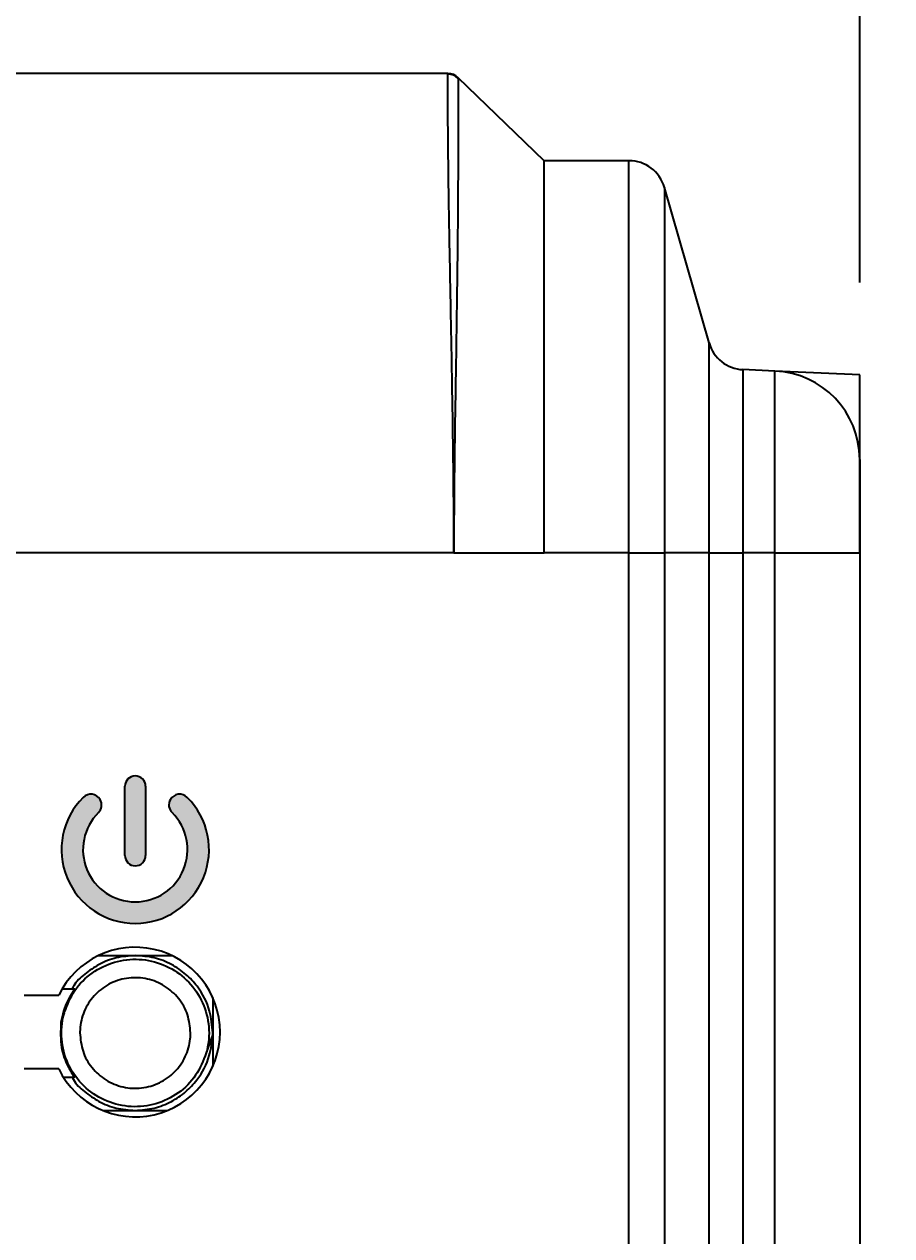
# Model space of a CAD drawing. Extents: x 322 to 1472, y 144 to 807.
# Drawn here: x 441.8 to 453.56, y 576.98 to 593.41 of the extents above; entities that cross this region are included whole.
import ezdxf

# ---------------------------------------------------------------- set-up
doc = ezdxf.new("R2010")
doc.units = 0
doc.header["$LTSCALE"] = 2
doc.layers.get('0').update_dxf_attribs({"linetype": 'CONTINUOUS'})
doc.layers.get('DEFPOINTS').update_dxf_attribs({"linetype": 'CONTINUOUS'})
doc.layers.add('DIM', color=7, linetype='CONTINUOUS')
doc.styles.get("Standard").update_dxf_attribs({"font": 'TIMES.TTF'})
doc.dimstyles.new('ISO-25', dxfattribs={"dimscale": 2, "dimtxt": 4, "dimasz": 2.5, "dimexe": 1.25, "dimexo": 0.625, "dimtad": 0, "dimtxsty": 'STANDARD', "dimcen": 2.5, "dimazin": 3, "dimtfac": 1, "dimtmove": 0, "dimatfit": 3})

# ---------------------------------------------------------------- blocks, each defined once
blk = doc.blocks.new('*D144')
at = {"color": 0}
for p, q in [((426.1260505818799, 589.908413285599), (426.1260505818799, 610.2295598747412)), ((453.126069908686, 589.908413285599), (453.126069908686, 610.2295598747412)), ((448.126069908686, 607.7295598747412), (431.1260505818799, 607.7295598747412))]:
    blk.add_line(p, q, dxfattribs=at)
for points in [[(431.1260505818799, 608.5628932080746), (431.1260505818799, 606.8962265414078), (426.1260505818799, 607.7295598747412)], [(448.126069908686, 606.8962265414078), (448.126069908686, 608.5628932080746), (453.126069908686, 607.7295598747412)]]:
    blk.add_solid(points, dxfattribs=at)
at = {"layer": 'DEFPOINTS', "color": 0}
for p in [(426.1260505818799, 607.7295598747412), (426.1260505818799, 588.658413285599), (453.126069908686, 588.658413285599)]:
    blk.add_point(p, dxfattribs=at)
at = {"color": 0, "insert": (439.6260602452829, 614.1567370519184), "char_height": 8, "attachment_point": 5}
blk.add_mtext('27mm [1.06"]', dxfattribs=at)

msp = doc.modelspace()

# ---------------------------------------------------------------- hatches: boundary and pattern name
at = {"layer": 'DIM'}
h = msp.add_hatch(color=256, dxfattribs=at)
edge = h.paths.add_edge_path(flags=0)
edge.add_line((443.446896385664, 582.1367561730007), (443.446896385664, 583.0767561730011))
edge.add_arc((443.306896385664, 583.0767561730011), 0.1399999999999457, 0, 180)
edge.add_line((443.1668963856641, 583.0767561730011), (443.1668963856641, 582.1367561730007))
edge.add_arc((443.3068963856638, 582.1367561730009), 0.1399999999999874, 180.0000000000939, 359.9999999999077)
h = msp.add_hatch(color=256, dxfattribs=at)
edge = h.paths.add_edge_path(flags=0)
edge.add_arc((442.704763220952, 582.8225912768596), 0.1458333333333106, 314.8244051589421, 390.0000000000139)
edge.add_arc((442.704763220952, 582.8225912768596), 0.1458333333332813, 30.00000000001304, 134.8244051588781)
edge.add_arc((443.3068963856637, 582.2167560299495), 1.000000000000034, 134.8244051588926, 405.1755948413431)
edge.add_arc((443.9090295503723, 582.8225912768627), 0.1458333333333539, 45.17559484103505, 149.9999999999178)
edge.add_arc((443.9090295503723, 582.8225912768627), 0.1458333333333637, 149.9999999999178, 225.1755948410279)
edge.add_arc((443.3068963856637, 582.2167560299495), 0.708333333333353, -225.1755948411161, 45.17559484146972, ccw=False)

# ---------------------------------------------------------------- linework, layer by layer
at = {"color": 7, "linetype": 'CONTINUOUS'}
for p, q in [((447.5452553533986, 592.7431791967012), (431.7068651371673, 592.7431791967012)), ((448.8498417713716, 591.5613867288687), (447.6841863297894, 592.6870502477743)), ((449.9992828869298, 591.5613867288687), (448.8498417713716, 591.5613867288687)), ((449.9992828869298, 586.243180925236), (449.9992828869298, 591.5613867288687)), ((450.4799142533019, 591.1992065554716), (450.4799142533019, 586.243180925236)), ((451.0849479639008, 589.0892058557131), (450.4799142533019, 591.1992065554716)), ((451.0849479639008, 586.243180925236), (451.0849479639008, 589.0892058557131)), ((451.543768686898, 588.7274987941839), (451.543768686898, 586.243180925236)), ((451.978403893955, 588.7085221654036), (451.543768686898, 588.7274987941839)), ((451.978403893955, 586.243180925236), (451.978403893955, 588.7085221654036)), ((453.126069908686, 588.658413285599), (451.978403893955, 588.7085221654036)), ((453.126069908686, 586.243180925236), (453.126069908686, 588.658413285599)), ((453.1260605954602, 587.5096641427137), (453.1260605954602, 586.243180925236)), ((447.6260606252625, 586.243180925236), (431.6260598653033, 586.243180925236)), ((447.6260606252625, 586.243180925236), (448.8498417713716, 586.243180925236)), ((449.9992828869298, 586.243180925236), (448.8498417713716, 586.243180925236)), ((449.9992828869298, 490.2431800907709), (449.9992828869298, 586.243180925236)), ((449.9992828869298, 586.243180925236), (450.4799142533019, 586.243180925236)), ((450.4799142533019, 586.243180925236), (450.4799142533019, 490.2431800907709)), ((451.0849479639008, 586.243180925236), (450.4799142533019, 586.243180925236)), ((451.0849479639008, 490.2431800907709), (451.0849479639008, 586.243180925236)), ((451.0849479639008, 586.243180925236), (451.543768686898, 586.243180925236)), ((451.543768686898, 586.243180925236), (451.543768686898, 490.2431800907709)), ((451.978403893955, 586.243180925236), (451.543768686898, 586.243180925236)), ((451.978403893955, 566.9784549569943), (451.978403893955, 586.243180925236)), ((451.978403893955, 586.243180925236), (453.1260605954602, 586.243180925236)), ((453.1260605954602, 586.243180925236), (453.1260605954602, 566.9784549569943)), ((443.1668962870762, 582.1367561763384), (443.1668962870762, 583.076754952059)), ((443.4468963236585, 583.076754952059), (443.4468963236585, 582.1367561763384)), ((442.8101911262646, 580.7803817039587), (443.3067553264126, 580.7803817039587)), ((443.3067553264126, 580.7803817039587), (443.8036017173007, 580.7803817039587)), ((441.8025122077241, 580.2431799417593), (442.2712806199714, 580.2431799417593)), ((442.3181112443134, 580.3303815370657), (442.4859332439527, 580.3303815370657)), ((444.3567551725581, 580.2125394290545), (444.3567551725581, 579.7303788310148)), ((442.344214819096, 580.0015203600981), (442.3000268225595, 579.8726700192549)), ((444.3566257187202, 579.7138869708635), (444.2692956008985, 579.4592410272219)), ((444.3566257187202, 579.7138869708635), (444.3567551725581, 579.7303788310148)), ((444.3567551725581, 579.7303788310148), (444.3567551725581, 579.2738221531965)), ((442.2712806199714, 579.2431816404917), (441.8025122077241, 579.2431816404917)), ((442.3337693379298, 579.1303798502543), (442.4859332439527, 579.1303798502543)), ((442.8676285834089, 578.6803796833613), (443.3067553264126, 578.6803796833613)), ((443.3067553264126, 578.6803796833613), (443.7461642601564, 578.6803796833613))]:
    msp.add_line(p, q, dxfattribs=at)
for centre, radius, start, end in [((447.5452550014085, 592.5336343719418), 0.1999999999999499, 45.99999999999987, 90), ((449.9992832202315, 591.0613884933296), 0.5000000000000104, 16.00000000001374, 90), ((451.5655785185542, 589.2270229251824), 0.4999999999999728, 195.9999999999887, 267.4999999999945), ((451.9260602452829, 587.5096643883145), 1.200000000000047, 0, 87.49999999999828), ((443.3068963856635, 583.0767561730011), 0.1399999999999864, 0, 180), ((443.3068963856633, 582.2167560299495), 1.000000000000065, 134.8244051588972, 45.17559484134235), ((442.7047632209515, 582.8225912768596), 0.1458333333333422, 30.00000000003238, 134.8244051588702), ((442.7047632209515, 582.8225912768596), 0.1458333333333422, 314.8244051589807, 30.00000000003238), ((443.9090295503719, 582.8225912768627), 0.145833333333396, 149.9999999999289, 225.175594841035), ((443.9090295503719, 582.8225912768627), 0.1458333333333744, 45.17559484100347, 149.9999999999178), ((443.3068963856633, 582.2167560299495), 0.7083333333334202, 134.8244051588888, 45.17559484146562), ((443.3068963856633, 582.1367561730009), 0.1400000000002422, 180.0000000000931, 359.9999999999069), ((443.3068963856636, 579.7431805080034), 1.14999999999999, 205.7714617405509, 154.2285382594491)]:
    msp.add_arc(centre, radius, start, end, dxfattribs=at)
for points, knots in [([(447.6260602452829, 586.2431805080029), (447.6259112130095, 586.3605909094915), (447.6256037249762, 586.6028357107692), (447.6233005478999, 586.9765103184816), (447.6193482300212, 587.4065868366708), (447.6127544671922, 587.9177950956912), (447.6008486233883, 588.6884201632242), (447.5824265235428, 589.6679879015419), (447.5651273715127, 590.5792633051914), (447.5544071509832, 591.2296839675985), (447.5491669606772, 591.7042927668041), (447.5460482312303, 592.0570531285207), (447.5431244200601, 592.2859913242505), (447.54434046303, 592.4899049416834), (447.5447777977001, 592.597951856774), (447.5451168967966, 592.659481720264), (447.5451609486291, 592.678546425992), (447.5452058175435, 592.700543502117), (447.5452340427482, 592.7220267020521), (447.5452524485492, 592.7395401684603), (447.545254096067, 592.7418906945517), (447.5452550001159, 592.743180508003)], [0, 0, 0, 0, 0.036657582759736, 0.07563306775518622, 0.1167225457297895, 0.1711767595752134, 0.235976109818908, 0.3601111587396793, 0.4861571963521096, 0.5488319223698388, 0.6137083249437522, 0.6962997884426828, 0.7418482384795586, 0.7755887148704808, 0.8707578462174922, 0.8794603212817322, 0.8928695243152004, 0.9112251077621702, 0.9348685399842853, 0.9642601571040931, 0.9999999999999999, 0.9999999999999999, 0.9999999999999999, 0.9999999999999999]), ([(447.6841866742077, 592.6870484680707), (447.6841934707167, 592.6861668038129), (447.6842070642282, 592.6844034112462), (447.6843042181803, 592.6692748326901), (447.6844910593936, 592.6438417213169), (447.6846394450675, 592.6065064080033), (447.6851768368645, 592.5620502458962), (447.6845380402814, 592.4917190871084), (447.6836621179114, 592.3621739587811), (447.6841529894758, 592.0778696925338), (447.6834615983457, 591.5558108857183), (447.6791266800233, 590.7704156700343), (447.6674993427254, 589.7247846296711), (447.6520646112192, 588.7514334995324), (447.6388017285549, 587.9197122444765), (447.6317510914577, 587.3466436639933), (447.6270529181157, 586.79726928222), (447.6263830475331, 586.4233618297956), (447.6260602452829, 586.2431805080028)], [0, 0, 0, 0, 0.02952148185246592, 0.05904510837587704, 0.08855027566130054, 0.1180279139741478, 0.147481838895463, 0.166495387605017, 0.2208830406483277, 0.2939132464033964, 0.3928592782695051, 0.5113146744239031, 0.617755449765536, 0.7624167777202775, 0.82713473364987, 0.882491405231952, 0.9433740788260904, 1, 1, 1, 1]), ([(448.8498417010728, 588.9022845009468), (448.8498417010728, 589.3133941037258), (448.8498417010728, 589.8766501792488), (448.8498417010728, 590.489257464453), (448.8498417010728, 591.0021114669794), (448.8498417010728, 591.4421051794624), (448.8498417010728, 591.5613884933296), (448.8498417010728, 591.5613884933296)], [0, 0, 0, 0, 0.170475924050532, 0.2557138860561455, 0.3409518480617588, 0.5114277720729855, 0.6819036960842122, 0.6819036960842122, 0.6819036960842122, 0.6819036960842122]), ([(442.344214819096, 580.0015203600981), (442.3853462284711, 580.1067579933303), (442.4676092681449, 580.317233825044), (442.7146877905446, 580.5585934698917), (443.0207268662057, 580.7087765426668), (443.3610975179408, 580.7480578477723), (443.6948000563507, 580.6727611088313), (443.9848344215297, 580.4912074527309), (444.1986330740752, 580.2237492013201), (444.3109519191696, 579.9011946376222), (444.312958743004, 579.6360865419199), (444.2777068783033, 579.4933085864992), (444.2692956008985, 579.4592410272219)], [0, 0, 0, 0, 0.1073721248429875, 0.2147448263997469, 0.3221174728037975, 0.4294898619509027, 0.5368621823746585, 0.6442348653503877, 0.7516072699489307, 0.8589791401317649, 0.9663516928174427, 1, 1, 1, 1]), ([(443.3067553264126, 580.7803817039587), (443.2205817360007, 580.7741575593782), (443.0509220114602, 580.7619033797625), (442.8155087646761, 580.6697692451007), (442.6254854184443, 580.5342215982678), (442.4975355320402, 580.4212979385356), (442.4594846084483, 580.3431832089966), (442.4532487110272, 580.3303815370657)], [0, 0, 0, 0, 0.2571081867408331, 0.5061980582574733, 0.7410655735795947, 0.9575650636159964, 1, 1, 1, 1]), ([(444.3567551725581, 579.7303788310148), (444.3483932408328, 579.8303092147928), (444.3294874732622, 580.0562451194374), (444.1860747540235, 580.329332343596), (443.9957582274394, 580.5340579266569), (443.7987440545224, 580.6681311911818), (443.5637624212527, 580.7619929910354), (443.3932207946685, 580.7741951483911), (443.3067553264126, 580.7803817039587)], [0, 0, 0, 0, 0.1818302597341699, 0.4111060387404631, 0.5448727955184723, 0.6896172259809568, 0.8426343618759647, 0.9999999999999999, 0.9999999999999999, 0.9999999999999999, 0.9999999999999999]), ([(444.0567552165165, 579.7303788310148), (444.0484630208813, 579.814715871675), (444.0318787307698, 579.9833889241411), (443.9025936667971, 580.2078736865276), (443.7121993947113, 580.378520165872), (443.4744751863853, 580.4760979614748), (443.2182609251208, 580.4896008923042), (442.9719644662667, 580.4175163568489), (442.7632314704997, 580.2679149974967), (442.6165569394248, 580.0578992151954), (442.5611967557409, 579.8669237918027), (442.5576108237473, 579.7566828412341), (442.556755203478, 579.7303788310148)], [0, 0, 0, 0, 0.1073735123262154, 0.2147457147689279, 0.3221173423068219, 0.4294896675488086, 0.5368619820462999, 0.6442343925503323, 0.7516063477662962, 0.8589791219330484, 0.966351754056111, 1, 1, 1, 1]), ([(442.4859332439527, 580.3303815370657), (442.4261397209747, 580.2317282419156), (442.339050013753, 580.0880389899166), (442.3093390218435, 579.9240640419639), (442.3000268225595, 579.8726700192549)], [0, 0, 0, 0, 0.6865739349165103, 1, 1, 1, 1]), ([(444.2692956008985, 579.4592410272219), (444.2281643399074, 579.3540034209557), (444.1459016327508, 579.1435277346397), (443.8988237035498, 578.9021676248923), (443.5927846198128, 578.7519850244967), (443.2524137736513, 578.7127032804161), (442.918712536091, 578.78800105974), (442.628675709191, 578.9695496330637), (442.4148772217773, 579.2370096273968), (442.3025594293259, 579.559565621583), (442.3005520712121, 579.82467477518), (442.3358036201503, 579.9674527974847), (442.344214819096, 580.0015203600981)], [0, 0, 0, 0, 0.1073720171576116, 0.2147445177077801, 0.3221171872423704, 0.4294894586102075, 0.5368618078416049, 0.6442338780195712, 0.7516062387976651, 0.8589792141197057, 0.9663517229387443, 0.9999999999999999, 0.9999999999999999, 0.9999999999999999, 0.9999999999999999]), ([(442.3000268225595, 579.8726700192549), (442.2952271426828, 579.7580592918262), (442.285627708788, 579.528836066557), (442.3847215584324, 579.2783673517054), (442.4674203970245, 579.1574485622075), (442.4859332439527, 579.1303798502543)], [0, 0, 0, 0, 0.4369779597307785, 0.873962669534655, 0.9999999999999999, 0.9999999999999999, 0.9999999999999999, 0.9999999999999999]), ([(442.556755203478, 579.7303788310148), (442.5650475776645, 579.6460429658964), (442.581632348232, 579.4773710099349), (442.7109185347189, 579.25288835293), (442.9013088221478, 579.0822360142467), (443.1390365457674, 578.9846647783181), (443.3952494708839, 578.9711601084165), (443.641546094442, 579.0432451636036), (443.8502788826778, 579.1928465049882), (443.9969540448086, 579.4028619760434), (444.0523136956684, 579.5938363916939), (444.0558996270431, 579.7040760672198), (444.0567552165165, 579.7303788310148)], [0, 0, 0, 0, 0.1073722536048992, 0.2147447945913392, 0.3221176203658145, 0.4294897239755326, 0.5368623288967989, 0.6442349345495325, 0.7516071801882998, 0.8589803587349651, 0.9663532544254179, 1, 1, 1, 1]), ([(443.3067553264126, 578.6803796833613), (443.393044167099, 578.6865385859489), (443.5629308705916, 578.6986643214375), (443.7967143233223, 578.791721160161), (443.9924037106229, 578.9240609711649), (444.1814978958686, 579.1254076080013), (444.3251312800239, 579.3932922124861), (444.3469735565747, 579.6156336690433), (444.3566257187202, 579.7138869708635)], [0, 0, 0, 0, 0.1586199096086979, 0.312293146336662, 0.457191932029423, 0.5907587778588766, 0.8191551771812009, 1, 1, 1, 1]), ([(442.4523162242994, 579.1303798502543), (442.4575904740677, 579.1193778024137), (442.4946234097598, 579.0421273595904), (442.6224278671934, 578.9293157128354), (442.8133973828002, 578.79186526209), (443.0501098294701, 578.6989704870653), (443.2204114861155, 578.686634230607), (443.3067553264126, 578.6803796833613)], [0, 0, 0, 0, 0.03635194853519329, 0.2552437657521732, 0.4920989202624401, 0.7424914673209048, 1, 1, 1, 1])]:
    msp.add_open_spline(points, degree=3, knots=knots, dxfattribs=at)
for points in [[(447.6841866742077, 592.6870484680707), (447.6482574165926, 592.7217449488367), (447.5952025459047, 592.743180508003), (447.5452550001158, 592.743180508003)], [(448.8498417010728, 586.2431805080029), (448.8498417010728, 586.4805347474867), (448.8498417010728, 586.9556514417714), (448.8498417010728, 587.6495440774506), (448.8498417010728, 588.306609497131), (448.8498417010728, 588.7105089673591), (448.8498417010728, 588.9022845009468)]]:
    msp.add_open_spline(points, degree=3, dxfattribs=at)

# ---------------------------------------------------------------- dimensions: what is measured, and where the dimension line sits
dim = msp.add_linear_dim(base=(426.1260505818799, 607.7295598747412), p1=(453.126069908686, 588.658413285599), p2=(426.1260505818799, 588.658413285599), dimstyle='ISO-25', override={"dimtad": 1, "dimpost": 'mm'})
dim.commit()
dim.dimension.update_dxf_attribs({"geometry": '*D144', "text_midpoint": (439.6260602452829, 607.7295598747412), "dimtype": 160})

doc.saveas('drawing.dxf')
